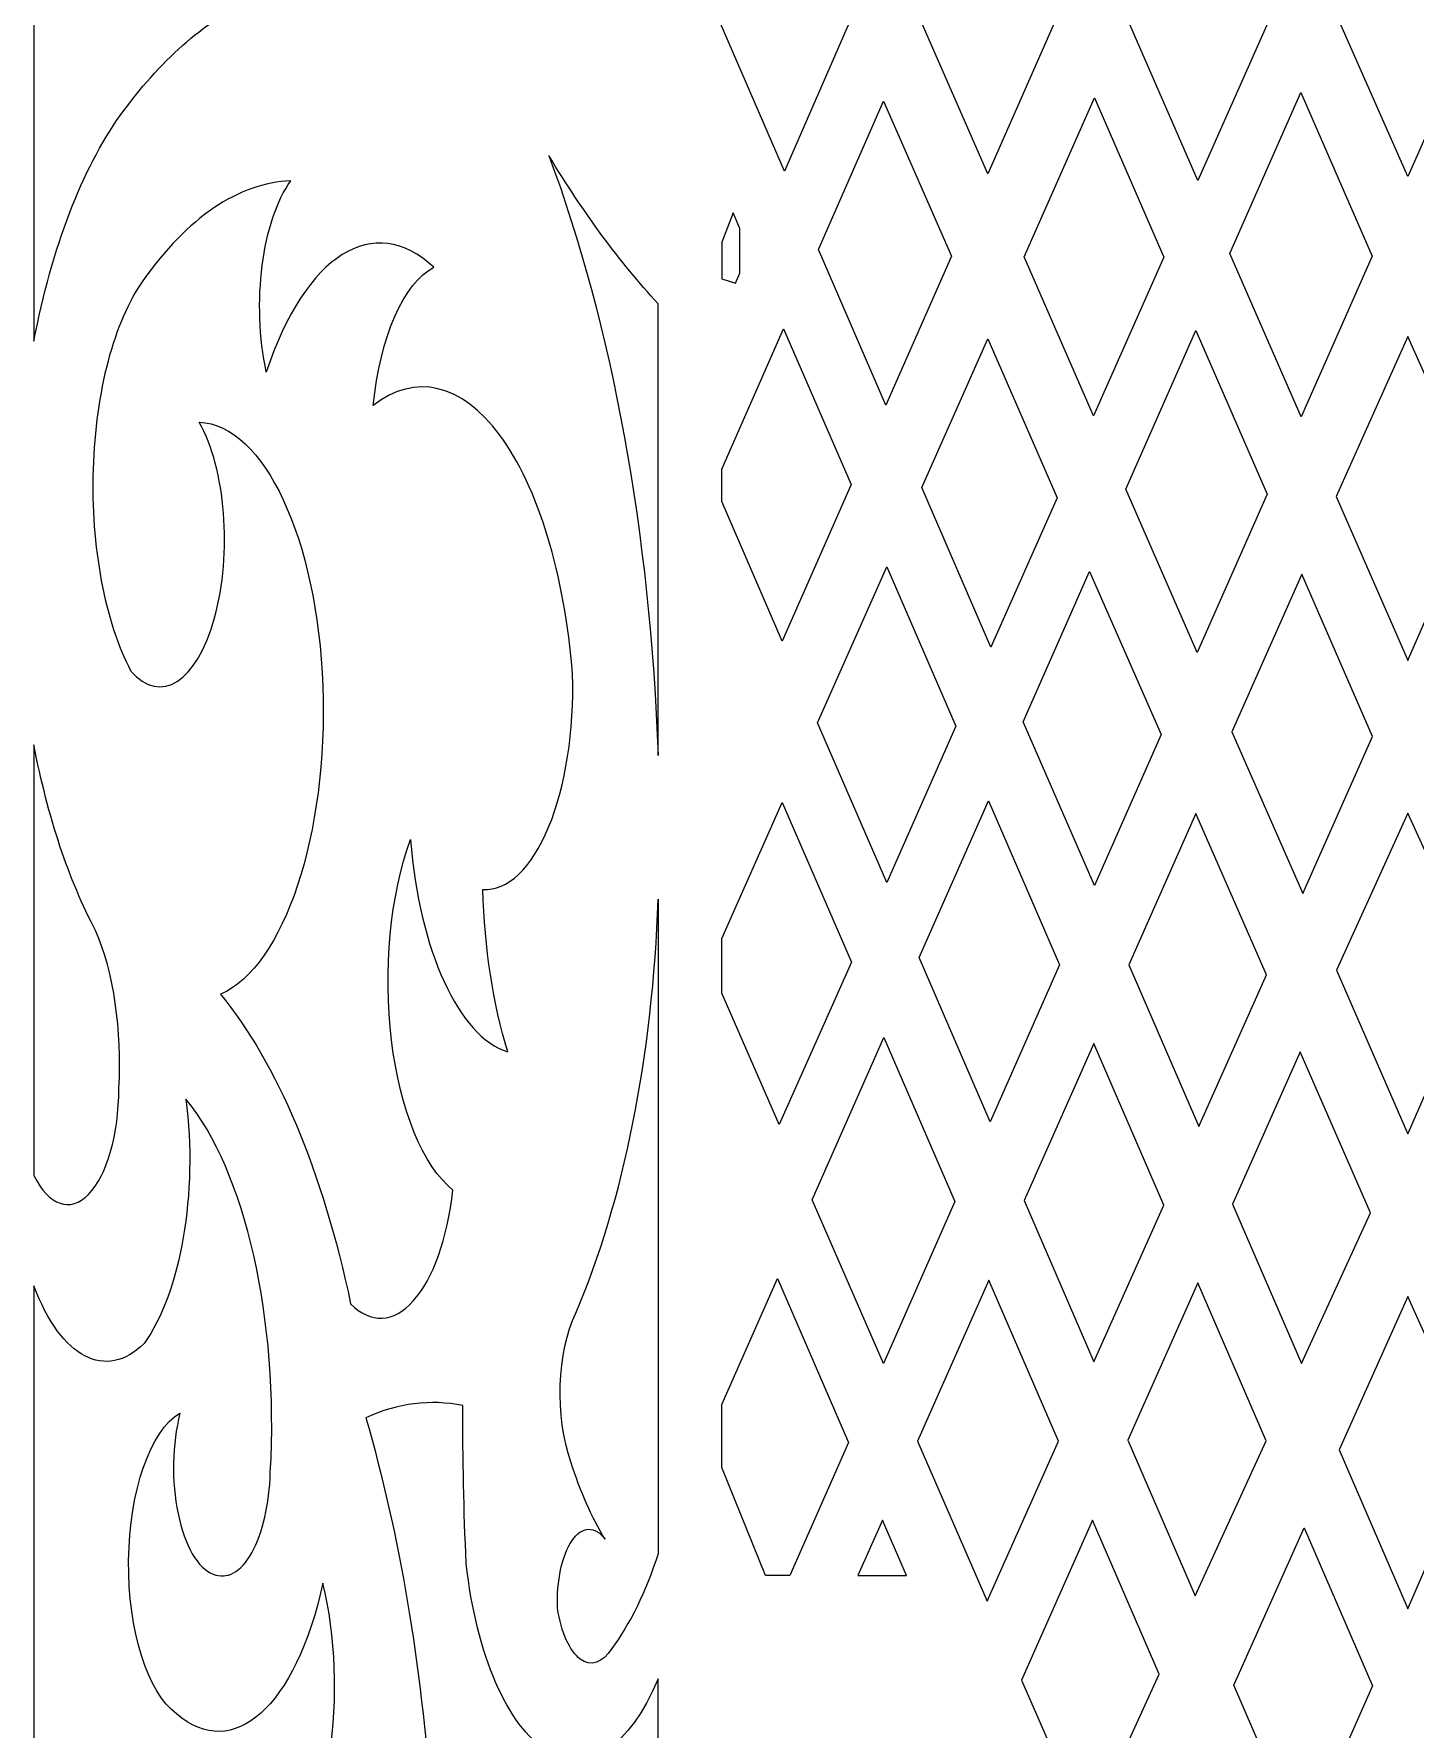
# Model space of a CAD drawing. Header units: millimetres. Extents: x 337 to 2510, y -469 to 429.
# Drawn here: x 539.5 to 585.4, y -173 to -116.6 of the extents above; entities that cross this region are included whole.
import ezdxf

# ---------------------------------------------------------------- set-up
doc = ezdxf.new("R2010")
doc.units = ezdxf.units.MM
doc.header["$MEASUREMENT"] = 0
doc.layers.add('Layer 1', color=7, linetype='Continuous')

msp = doc.modelspace()

# ---------------------------------------------------------------- linework, layer by layer
at = {"layer": 'Layer 1', "lineweight": 9}
for points, knots in [([(539.4825, -126.8663), (539.4825, -126.8663), (539.4825, -98.9345), (539.4825, -98.9345), (539.4825, -98.9345), (539.4825, -98.9345), (539.4825, -98.9345), (539.4825, -98.9345), (539.4825, -98.9345), (539.7715, -101.9115), (540.5155, -104.5555), (541.5815, -106.3915), (541.5815, -106.3915), (541.5815, -106.3915), (541.5815, -106.3915), (541.5815, -106.3915), (541.5815, -106.3915), (543.2125, -109.6114), (544.9004, -112.6764), (546.6414, -115.5794), (546.6414, -115.5794), (546.6414, -115.5794), (546.6414, -115.5794), (546.6414, -115.5794), (546.6414, -115.5794), (545.1254, -116.2514), (543.6745, -117.5334), (542.3545, -119.3653), (542.3545, -119.3653), (542.3545, -119.3653), (542.3545, -119.3653), (542.3545, -119.3653), (542.3545, -119.3653), (541.0845, -121.1373), (540.0825, -123.7543), (539.4825, -126.8663)], [0, 0, 0, 0, 0.1, 0.1, 0.1, 0.1, 0.2, 0.2, 0.2, 0.2, 0.3, 0.3, 0.3, 0.3, 0.4, 0.4, 0.4, 0.4, 0.5, 0.5, 0.5, 0.5, 0.6, 0.6, 0.6, 0.6, 0.7, 0.7, 0.7, 0.7, 0.8, 0.8, 0.8, 0.8, 1, 1, 1, 1]), ([(566.6122, -116.2854), (566.6122, -116.2854), (564.1853, -110.7474), (564.1853, -110.7474), (564.1853, -110.7474), (564.1853, -110.7474), (564.1853, -110.7474), (564.1853, -110.7474), (564.1853, -110.7474), (564.1853, -110.7474), (562.0373, -115.6424), (562.0373, -115.6424), (562.0373, -115.6424), (562.0373, -115.6424), (562.0373, -115.6424), (562.0373, -115.6424), (562.0373, -115.6424), (562.0373, -115.6424), (564.4552, -121.2163), (564.4552, -121.2163), (564.4552, -121.2163), (564.4552, -121.2163), (564.4552, -121.2163), (564.4552, -121.2163), (564.4552, -121.2163), (564.4552, -121.2163), (566.6122, -116.2854), (566.6122, -116.2854)], [0, 0, 0, 0, 0.125, 0.125, 0.125, 0.125, 0.25, 0.25, 0.25, 0.25, 0.375, 0.375, 0.375, 0.375, 0.5, 0.5, 0.5, 0.5, 0.625, 0.625, 0.625, 0.625, 0.75, 0.75, 0.75, 0.75, 1, 1, 1, 1]), ([(573.5562, -115.9904), (573.5562, -115.9904), (571.2972, -110.8034), (571.2972, -110.8034), (571.2972, -110.8034), (571.2972, -110.8034), (571.2972, -110.8034), (571.2972, -110.8034), (571.2972, -110.8034), (571.2972, -110.8034), (568.9572, -116.1334), (568.9572, -116.1334), (568.9572, -116.1334), (568.9572, -116.1334), (568.9572, -116.1334), (568.9572, -116.1334), (568.9572, -116.1334), (568.9572, -116.1334), (571.2192, -121.3023), (571.2192, -121.3023), (571.2192, -121.3023), (571.2192, -121.3023), (571.2192, -121.3023), (571.2192, -121.3023), (571.2192, -121.3023), (571.2192, -121.3023), (573.5562, -115.9904), (573.5562, -115.9904)], [0, 0, 0, 0, 0.125, 0.125, 0.125, 0.125, 0.25, 0.25, 0.25, 0.25, 0.375, 0.375, 0.375, 0.375, 0.5, 0.5, 0.5, 0.5, 0.625, 0.625, 0.625, 0.625, 0.75, 0.75, 0.75, 0.75, 1, 1, 1, 1]), ([(580.5831, -116.1774), (580.5831, -116.1774), (578.2721, -110.8744), (578.2721, -110.8744), (578.2721, -110.8744), (578.2721, -110.8744), (578.2721, -110.8744), (578.2721, -110.8744), (578.2721, -110.8744), (578.2721, -110.8744), (575.8951, -116.2364), (575.8951, -116.2364), (575.8951, -116.2364), (575.8951, -116.2364), (575.8951, -116.2364), (575.8951, -116.2364), (575.8951, -116.2364), (575.8951, -116.2364), (578.2111, -121.5273), (578.2111, -121.5273), (578.2111, -121.5273), (578.2111, -121.5273), (578.2111, -121.5273), (578.2111, -121.5273), (578.2111, -121.5273), (578.2111, -121.5273), (580.5831, -116.1774), (580.5831, -116.1774)], [0, 0, 0, 0, 0.125, 0.125, 0.125, 0.125, 0.25, 0.25, 0.25, 0.25, 0.375, 0.375, 0.375, 0.375, 0.5, 0.5, 0.5, 0.5, 0.625, 0.625, 0.625, 0.625, 0.75, 0.75, 0.75, 0.75, 1, 1, 1, 1]), ([(585.197, -121.3943), (585.197, -121.3943), (587.595, -115.9734), (587.595, -115.9734), (587.595, -115.9734), (587.595, -115.9734), (587.595, -115.9734), (587.595, -115.9734), (587.595, -115.9734), (587.595, -115.9734), (585.219, -110.5914), (585.219, -110.5914), (585.219, -110.5914), (585.219, -110.5914), (585.219, -110.5914), (585.219, -110.5914), (585.219, -110.5914), (585.219, -110.5914), (585.196, -110.5424), (585.196, -110.5424), (585.196, -110.5424), (585.196, -110.5424), (585.196, -110.5424), (585.196, -110.5424), (585.196, -110.5424), (585.196, -110.5424), (585.175, -110.5914), (585.175, -110.5914), (585.175, -110.5914), (585.175, -110.5914), (585.175, -110.5914), (585.175, -110.5914), (585.175, -110.5914), (585.175, -110.5914), (582.7991, -115.9734), (582.7991, -115.9734), (582.7991, -115.9734), (582.7991, -115.9734), (582.7991, -115.9734), (582.7991, -115.9734), (582.7991, -115.9734), (582.7991, -115.9734), (585.197, -121.3943), (585.197, -121.3943)], [0, 0, 0, 0, 0.0833333, 0.0833333, 0.0833333, 0.0833333, 0.1666667, 0.1666667, 0.1666667, 0.1666667, 0.25, 0.25, 0.25, 0.25, 0.3333333, 0.3333333, 0.3333333, 0.3333333, 0.4166667, 0.4166667, 0.4166667, 0.4166667, 0.5, 0.5, 0.5, 0.5, 0.5833333, 0.5833333, 0.5833333, 0.5833333, 0.6666667, 0.6666667, 0.6666667, 0.6666667, 0.75, 0.75, 0.75, 0.75, 0.8333333, 0.8333333, 0.8333333, 0.8333333, 1, 1, 1, 1]), ([(570.0122, -124.0453), (570.0122, -124.0453), (567.7502, -118.8823), (567.7502, -118.8823), (567.7502, -118.8823), (567.7502, -118.8823), (567.7502, -118.8823), (567.7502, -118.8823), (567.7502, -118.8823), (567.7502, -118.8823), (565.5842, -123.8173), (565.5842, -123.8173), (565.5842, -123.8173), (565.5842, -123.8173), (565.5842, -123.8173), (565.5842, -123.8173), (565.5842, -123.8173), (565.5842, -123.8173), (567.8322, -129.0002), (567.8322, -129.0002), (567.8322, -129.0002), (567.8322, -129.0002), (567.8322, -129.0002), (567.8322, -129.0002), (567.8322, -129.0002), (567.8322, -129.0002), (570.0122, -124.0453), (570.0122, -124.0453)], [0, 0, 0, 0, 0.125, 0.125, 0.125, 0.125, 0.25, 0.25, 0.25, 0.25, 0.375, 0.375, 0.375, 0.375, 0.5, 0.5, 0.5, 0.5, 0.625, 0.625, 0.625, 0.625, 0.75, 0.75, 0.75, 0.75, 1, 1, 1, 1]), ([(577.0791, -124.0793), (577.0791, -124.0793), (574.7691, -118.7764), (574.7691, -118.7764), (574.7691, -118.7764), (574.7691, -118.7764), (574.7691, -118.7764), (574.7691, -118.7764), (574.7691, -118.7764), (574.7691, -118.7764), (572.4262, -124.0613), (572.4262, -124.0613), (572.4262, -124.0613), (572.4262, -124.0613), (572.4262, -124.0613), (572.4262, -124.0613), (572.4262, -124.0613), (572.4262, -124.0613), (574.7411, -129.3502), (574.7411, -129.3502), (574.7411, -129.3502), (574.7411, -129.3502), (574.7411, -129.3502), (574.7411, -129.3502), (574.7411, -129.3502), (574.7411, -129.3502), (577.0791, -124.0793), (577.0791, -124.0793)], [0, 0, 0, 0, 0.125, 0.125, 0.125, 0.125, 0.25, 0.25, 0.25, 0.25, 0.375, 0.375, 0.375, 0.375, 0.5, 0.5, 0.5, 0.5, 0.625, 0.625, 0.625, 0.625, 0.75, 0.75, 0.75, 0.75, 1, 1, 1, 1]), ([(584.0081, -124.0373), (584.0081, -124.0373), (581.6391, -118.5994), (581.6391, -118.5994), (581.6391, -118.5994), (581.6391, -118.5994), (581.6391, -118.5994), (581.6391, -118.5994), (581.6391, -118.5994), (581.6391, -118.5994), (579.2741, -123.9563), (579.2741, -123.9563), (579.2741, -123.9563), (579.2741, -123.9563), (579.2741, -123.9563), (579.2741, -123.9563), (579.2741, -123.9563), (579.2741, -123.9563), (581.6491, -129.3822), (581.6491, -129.3822), (581.6491, -129.3822), (581.6491, -129.3822), (581.6491, -129.3822), (581.6491, -129.3822), (581.6491, -129.3822), (581.6491, -129.3822), (584.0081, -124.0373), (584.0081, -124.0373)], [0, 0, 0, 0, 0.125, 0.125, 0.125, 0.125, 0.25, 0.25, 0.25, 0.25, 0.375, 0.375, 0.375, 0.375, 0.5, 0.5, 0.5, 0.5, 0.625, 0.625, 0.625, 0.625, 0.75, 0.75, 0.75, 0.75, 1, 1, 1, 1]), ([(560.2513, -140.6541), (559.9863, -133.2932), (558.7143, -126.3103), (556.6133, -120.6953), (556.6133, -120.6953), (556.6133, -120.6953), (556.6133, -120.6953), (556.6133, -120.6953), (556.6133, -120.6953), (557.7573, -122.5903), (558.9753, -124.2403), (560.2513, -125.6253), (560.2513, -125.6253), (560.2513, -125.6253), (560.2513, -125.6253), (560.2513, -125.6253), (560.2513, -125.6253), (560.2513, -125.6253), (560.2513, -140.6541), (560.2513, -140.6541)], [0, 0, 0, 0, 0.1666667, 0.1666667, 0.1666667, 0.1666667, 0.3333333, 0.3333333, 0.3333333, 0.3333333, 0.5, 0.5, 0.5, 0.5, 0.6666667, 0.6666667, 0.6666667, 0.6666667, 1, 1, 1, 1]), ([(555.2473, -150.513), (553.6154, -149.993), (552.3114, -147.1471), (552.0104, -143.4451), (552.0104, -143.4451), (552.0104, -143.4451), (552.0104, -143.4451), (552.0104, -143.4451), (552.0104, -143.4451), (551.3354, -145.3011), (551.1004, -147.7951), (551.3824, -150.121), (551.3824, -150.121), (551.3824, -150.121), (551.3824, -150.121), (551.3824, -150.121), (551.3824, -150.121), (551.6644, -152.446), (552.4274, -154.309), (553.4244, -155.107), (553.4244, -155.107), (553.4244, -155.107), (553.4244, -155.107), (553.4244, -155.107), (553.4244, -155.107), (553.2424, -156.717), (552.7594, -158.065), (552.1054, -158.793), (552.1054, -158.793), (552.1054, -158.793), (552.1054, -158.793), (552.1054, -158.793), (552.1054, -158.793), (551.4504, -159.5219), (550.6894, -159.5579), (550.0214, -158.893), (550.0214, -158.893), (550.0214, -158.893), (550.0214, -158.893), (550.0214, -158.893), (550.0214, -158.893), (549.0964, -154.492), (547.5784, -150.883), (545.6904, -148.5941), (545.6904, -148.5941), (545.6904, -148.5941), (545.6904, -148.5941), (545.6904, -148.5941), (545.6904, -148.5941), (547.8074, -147.6771), (549.2774, -143.2531), (549.0944, -138.3502), (549.0944, -138.3502), (549.0944, -138.3502), (549.0944, -138.3502), (549.0944, -138.3502), (549.0944, -138.3502), (548.9124, -133.4462), (547.1374, -129.6522), (544.9834, -129.5622), (544.9834, -129.5622), (544.9834, -129.5622), (544.9834, -129.5622), (544.9834, -129.5622), (544.9834, -129.5622), (545.8634, -131.1052), (546.0844, -133.9232), (545.4954, -136.0682), (545.4954, -136.0682), (545.4954, -136.0682), (545.4954, -136.0682), (545.4954, -136.0682), (545.4954, -136.0682), (544.9054, -138.2132), (543.6985, -138.9822), (542.7085, -137.8422), (542.7085, -137.8422), (542.7085, -137.8422), (542.7085, -137.8422), (542.7085, -137.8422), (542.7085, -137.8422), (541.8405, -136.1942), (541.3725, -133.6932), (541.4515, -131.1222), (541.4515, -131.1222), (541.4515, -131.1222), (541.4515, -131.1222), (541.4515, -131.1222), (541.4515, -131.1222), (541.5305, -128.5503), (542.1465, -126.2233), (543.1055, -124.8683), (543.1055, -124.8683), (543.1055, -124.8683), (543.1055, -124.8683), (543.1055, -124.8683), (543.1055, -124.8683), (544.5864, -122.7603), (546.2894, -121.6083), (548.0334, -121.5363), (548.0334, -121.5363), (548.0334, -121.5363), (548.0334, -121.5363), (548.0334, -121.5363), (548.0334, -121.5363), (547.0764, -122.8453), (546.7214, -125.6133), (547.2154, -127.8973), (547.2154, -127.8973), (547.2154, -127.8973), (547.2154, -127.8973), (547.2154, -127.8973), (547.2154, -127.8973), (548.5114, -123.9853), (550.7964, -122.5553), (552.7834, -124.4133), (552.7834, -124.4133), (552.7834, -124.4133), (552.7834, -124.4133), (552.7834, -124.4133), (552.7834, -124.4133), (551.7834, -124.9383), (551.0024, -126.7223), (550.7724, -129.0072), (550.7724, -129.0072), (550.7724, -129.0072), (550.7724, -129.0072), (550.7724, -129.0072), (550.7724, -129.0072), (552.1734, -127.9183), (553.7114, -128.2803), (554.9853, -129.9972), (554.9853, -129.9972), (554.9853, -129.9972), (554.9853, -129.9972), (554.9853, -129.9972), (554.9853, -129.9972), (556.2593, -131.7142), (557.1413, -134.6162), (557.4013, -137.9422), (557.4013, -137.9422), (557.4013, -137.9422), (557.4013, -137.9422), (557.4013, -137.9422), (557.4013, -137.9422), (557.4633, -139.8221), (557.1743, -141.6731), (556.6063, -143.0391), (556.6063, -143.0391), (556.6063, -143.0391), (556.6063, -143.0391), (556.6063, -143.0391), (556.6063, -143.0391), (556.0383, -144.4051), (555.2433, -145.1581), (554.4183, -145.1111), (554.4183, -145.1111), (554.4183, -145.1111), (554.4183, -145.1111), (554.4183, -145.1111), (554.4183, -145.1111), (554.4753, -147.0501), (554.7613, -148.9171), (555.2473, -150.513)], [0, 0, 0, 0, 0.0238095, 0.0238095, 0.0238095, 0.0238095, 0.047619, 0.047619, 0.047619, 0.047619, 0.0714286, 0.0714286, 0.0714286, 0.0714286, 0.0952381, 0.0952381, 0.0952381, 0.0952381, 0.1190476, 0.1190476, 0.1190476, 0.1190476, 0.1428571, 0.1428571, 0.1428571, 0.1428571, 0.1666667, 0.1666667, 0.1666667, 0.1666667, 0.1904762, 0.1904762, 0.1904762, 0.1904762, 0.2142857, 0.2142857, 0.2142857, 0.2142857, 0.2380952, 0.2380952, 0.2380952, 0.2380952, 0.2619048, 0.2619048, 0.2619048, 0.2619048, 0.2857143, 0.2857143, 0.2857143, 0.2857143, 0.3095238, 0.3095238, 0.3095238, 0.3095238, 0.3333333, 0.3333333, 0.3333333, 0.3333333, 0.3571429, 0.3571429, 0.3571429, 0.3571429, 0.3809524, 0.3809524, 0.3809524, 0.3809524, 0.4047619, 0.4047619, 0.4047619, 0.4047619, 0.4285714, 0.4285714, 0.4285714, 0.4285714, 0.452381, 0.452381, 0.452381, 0.452381, 0.4761905, 0.4761905, 0.4761905, 0.4761905, 0.5, 0.5, 0.5, 0.5, 0.5238095, 0.5238095, 0.5238095, 0.5238095, 0.547619, 0.547619, 0.547619, 0.547619, 0.5714286, 0.5714286, 0.5714286, 0.5714286, 0.5952381, 0.5952381, 0.5952381, 0.5952381, 0.6190476, 0.6190476, 0.6190476, 0.6190476, 0.6428571, 0.6428571, 0.6428571, 0.6428571, 0.6666667, 0.6666667, 0.6666667, 0.6666667, 0.6904762, 0.6904762, 0.6904762, 0.6904762, 0.7142857, 0.7142857, 0.7142857, 0.7142857, 0.7380952, 0.7380952, 0.7380952, 0.7380952, 0.7619048, 0.7619048, 0.7619048, 0.7619048, 0.7857143, 0.7857143, 0.7857143, 0.7857143, 0.8095238, 0.8095238, 0.8095238, 0.8095238, 0.8333333, 0.8333333, 0.8333333, 0.8333333, 0.8571429, 0.8571429, 0.8571429, 0.8571429, 0.8809524, 0.8809524, 0.8809524, 0.8809524, 0.9047619, 0.9047619, 0.9047619, 0.9047619, 0.9285714, 0.9285714, 0.9285714, 0.9285714, 0.952381, 0.952381, 0.952381, 0.952381, 1, 1, 1, 1]), ([(562.7443, -122.6023), (562.7443, -122.6023), (562.9693, -123.1193), (562.9693, -123.1193), (562.9693, -123.1193), (562.9693, -123.1193), (562.9693, -123.1193), (562.9693, -123.1193), (562.9693, -123.1193), (562.9693, -123.1193), (562.9693, -124.6133), (562.9693, -124.6133), (562.9693, -124.6133), (562.9693, -124.6133), (562.9693, -124.6133), (562.9693, -124.6133), (562.9693, -124.6133), (562.9693, -124.6133), (562.8283, -124.9353), (562.8283, -124.9353), (562.8283, -124.9353), (562.8283, -124.9353), (562.8283, -124.9353), (562.8283, -124.9353), (562.8283, -124.9353), (562.8283, -124.9353), (562.3723, -124.7953), (562.3723, -124.7953), (562.3723, -124.7953), (562.3723, -124.7953), (562.3723, -124.7953), (562.3723, -124.7953), (562.3723, -124.7953), (562.3723, -124.7953), (562.3723, -123.5713), (562.3723, -123.5713), (562.3723, -123.5713), (562.3723, -123.5713), (562.3723, -123.5713), (562.3723, -123.5713), (562.3723, -123.5713), (562.3723, -123.5713), (562.7443, -122.6023), (562.7443, -122.6023)], [0, 0, 0, 0, 0.0833333, 0.0833333, 0.0833333, 0.0833333, 0.1666667, 0.1666667, 0.1666667, 0.1666667, 0.25, 0.25, 0.25, 0.25, 0.3333333, 0.3333333, 0.3333333, 0.3333333, 0.4166667, 0.4166667, 0.4166667, 0.4166667, 0.5, 0.5, 0.5, 0.5, 0.5833333, 0.5833333, 0.5833333, 0.5833333, 0.6666667, 0.6666667, 0.6666667, 0.6666667, 0.75, 0.75, 0.75, 0.75, 0.8333333, 0.8333333, 0.8333333, 0.8333333, 1, 1, 1, 1]), ([(564.3812, -136.8462), (564.3812, -136.8462), (566.6702, -131.6422), (566.6702, -131.6422), (566.6702, -131.6422), (566.6702, -131.6422), (566.6702, -131.6422), (566.6702, -131.6422), (566.6702, -131.6422), (566.6702, -131.6422), (564.4222, -126.4643), (564.4222, -126.4643), (564.4222, -126.4643), (564.4222, -126.4643), (564.4222, -126.4643), (564.4222, -126.4643), (564.4222, -126.4643), (564.4222, -126.4643), (562.3723, -131.1322), (562.3723, -131.1322), (562.3723, -131.1322), (562.3723, -131.1322), (562.3723, -131.1322), (562.3723, -131.1322), (562.3723, -131.1322), (562.3723, -131.1322), (562.3723, -132.2052), (562.3723, -132.2052), (562.3723, -132.2052), (562.3723, -132.2052), (562.3723, -132.2052), (562.3723, -132.2052), (562.3723, -132.2052), (562.3723, -132.2052), (564.3812, -136.8462), (564.3812, -136.8462)], [0, 0, 0, 0, 0.1, 0.1, 0.1, 0.1, 0.2, 0.2, 0.2, 0.2, 0.3, 0.3, 0.3, 0.3, 0.4, 0.4, 0.4, 0.4, 0.5, 0.5, 0.5, 0.5, 0.6, 0.6, 0.6, 0.6, 0.7, 0.7, 0.7, 0.7, 0.8, 0.8, 0.8, 0.8, 1, 1, 1, 1]), ([(573.5322, -132.0772), (573.5322, -132.0772), (571.2162, -126.7923), (571.2162, -126.7923), (571.2162, -126.7923), (571.2162, -126.7923), (571.2162, -126.7923), (571.2162, -126.7923), (571.2162, -126.7923), (571.2162, -126.7923), (569.0222, -131.7422), (569.0222, -131.7422), (569.0222, -131.7422), (569.0222, -131.7422), (569.0222, -131.7422), (569.0222, -131.7422), (569.0222, -131.7422), (569.0222, -131.7422), (571.3252, -137.0522), (571.3252, -137.0522), (571.3252, -137.0522), (571.3252, -137.0522), (571.3252, -137.0522), (571.3252, -137.0522), (571.3252, -137.0522), (571.3252, -137.0522), (573.5322, -132.0772), (573.5322, -132.0772)], [0, 0, 0, 0, 0.125, 0.125, 0.125, 0.125, 0.25, 0.25, 0.25, 0.25, 0.375, 0.375, 0.375, 0.375, 0.5, 0.5, 0.5, 0.5, 0.625, 0.625, 0.625, 0.625, 0.75, 0.75, 0.75, 0.75, 1, 1, 1, 1]), ([(580.5121, -131.9592), (580.5121, -131.9592), (578.1421, -126.5193), (578.1421, -126.5193), (578.1421, -126.5193), (578.1421, -126.5193), (578.1421, -126.5193), (578.1421, -126.5193), (578.1421, -126.5193), (578.1421, -126.5193), (575.8121, -131.7962), (575.8121, -131.7962), (575.8121, -131.7962), (575.8121, -131.7962), (575.8121, -131.7962), (575.8121, -131.7962), (575.8121, -131.7962), (575.8121, -131.7962), (578.1881, -137.2252), (578.1881, -137.2252), (578.1881, -137.2252), (578.1881, -137.2252), (578.1881, -137.2252), (578.1881, -137.2252), (578.1881, -137.2252), (578.1881, -137.2252), (580.5121, -131.9592), (580.5121, -131.9592)], [0, 0, 0, 0, 0.125, 0.125, 0.125, 0.125, 0.25, 0.25, 0.25, 0.25, 0.375, 0.375, 0.375, 0.375, 0.5, 0.5, 0.5, 0.5, 0.625, 0.625, 0.625, 0.625, 0.75, 0.75, 0.75, 0.75, 1, 1, 1, 1]), ([(585.197, -126.7143), (585.197, -126.7143), (587.581, -132.0412), (587.581, -132.0412), (587.581, -132.0412), (587.581, -132.0412), (587.581, -132.0412), (587.581, -132.0412), (587.581, -132.0412), (587.581, -132.0412), (585.219, -137.4382), (585.219, -137.4382), (585.219, -137.4382), (585.219, -137.4382), (585.219, -137.4382), (585.219, -137.4382), (585.219, -137.4382), (585.219, -137.4382), (585.196, -137.4912), (585.196, -137.4912), (585.196, -137.4912), (585.196, -137.4912), (585.196, -137.4912), (585.196, -137.4912), (585.196, -137.4912), (585.196, -137.4912), (585.175, -137.4382), (585.175, -137.4382), (585.175, -137.4382), (585.175, -137.4382), (585.175, -137.4382), (585.175, -137.4382), (585.175, -137.4382), (585.175, -137.4382), (582.8131, -132.0412), (582.8131, -132.0412), (582.8131, -132.0412), (582.8131, -132.0412), (582.8131, -132.0412), (582.8131, -132.0412), (582.8131, -132.0412), (582.8131, -132.0412), (585.197, -126.7143), (585.197, -126.7143)], [0, 0, 0, 0, 0.0833333, 0.0833333, 0.0833333, 0.0833333, 0.1666667, 0.1666667, 0.1666667, 0.1666667, 0.25, 0.25, 0.25, 0.25, 0.3333333, 0.3333333, 0.3333333, 0.3333333, 0.4166667, 0.4166667, 0.4166667, 0.4166667, 0.5, 0.5, 0.5, 0.5, 0.5833333, 0.5833333, 0.5833333, 0.5833333, 0.6666667, 0.6666667, 0.6666667, 0.6666667, 0.75, 0.75, 0.75, 0.75, 0.8333333, 0.8333333, 0.8333333, 0.8333333, 1, 1, 1, 1]), ([(570.1602, -139.6781), (570.1602, -139.6781), (567.8562, -134.3712), (567.8562, -134.3712), (567.8562, -134.3712), (567.8562, -134.3712), (567.8562, -134.3712), (567.8562, -134.3712), (567.8562, -134.3712), (567.8562, -134.3712), (565.5552, -139.5611), (565.5552, -139.5611), (565.5552, -139.5611), (565.5552, -139.5611), (565.5552, -139.5611), (565.5552, -139.5611), (565.5552, -139.5611), (565.5552, -139.5611), (567.8552, -144.8761), (567.8552, -144.8761), (567.8552, -144.8761), (567.8552, -144.8761), (567.8552, -144.8761), (567.8552, -144.8761), (567.8552, -144.8761), (567.8552, -144.8761), (570.1602, -139.6781), (570.1602, -139.6781)], [0, 0, 0, 0, 0.125, 0.125, 0.125, 0.125, 0.25, 0.25, 0.25, 0.25, 0.375, 0.375, 0.375, 0.375, 0.5, 0.5, 0.5, 0.5, 0.625, 0.625, 0.625, 0.625, 0.75, 0.75, 0.75, 0.75, 1, 1, 1, 1]), ([(576.9831, -139.9531), (576.9831, -139.9531), (574.6061, -134.5282), (574.6061, -134.5282), (574.6061, -134.5282), (574.6061, -134.5282), (574.6061, -134.5282), (574.6061, -134.5282), (574.6061, -134.5282), (574.6061, -134.5282), (572.3992, -139.5261), (572.3992, -139.5261), (572.3992, -139.5261), (572.3992, -139.5261), (572.3992, -139.5261), (572.3992, -139.5261), (572.3992, -139.5261), (572.3992, -139.5261), (574.7651, -144.9801), (574.7651, -144.9801), (574.7651, -144.9801), (574.7651, -144.9801), (574.7651, -144.9801), (574.7651, -144.9801), (574.7651, -144.9801), (574.7651, -144.9801), (576.9831, -139.9531), (576.9831, -139.9531)], [0, 0, 0, 0, 0.125, 0.125, 0.125, 0.125, 0.25, 0.25, 0.25, 0.25, 0.375, 0.375, 0.375, 0.375, 0.5, 0.5, 0.5, 0.5, 0.625, 0.625, 0.625, 0.625, 0.75, 0.75, 0.75, 0.75, 1, 1, 1, 1]), ([(581.6961, -145.2401), (581.6961, -145.2401), (579.3431, -139.8641), (579.3431, -139.8641), (579.3431, -139.8641), (579.3431, -139.8641), (579.3431, -139.8641), (579.3431, -139.8641), (579.3431, -139.8641), (579.3431, -139.8641), (581.6701, -134.6172), (581.6701, -134.6172), (581.6701, -134.6172), (581.6701, -134.6172), (581.6701, -134.6172), (581.6701, -134.6172), (581.6701, -134.6172), (581.6701, -134.6172), (584.0231, -140.0201), (584.0231, -140.0201), (584.0231, -140.0201), (584.0231, -140.0201), (584.0231, -140.0201), (584.0231, -140.0201), (584.0231, -140.0201), (584.0231, -140.0201), (581.6961, -145.2401), (581.6961, -145.2401)], [0, 0, 0, 0, 0.125, 0.125, 0.125, 0.125, 0.25, 0.25, 0.25, 0.25, 0.375, 0.375, 0.375, 0.375, 0.5, 0.5, 0.5, 0.5, 0.625, 0.625, 0.625, 0.625, 0.75, 0.75, 0.75, 0.75, 1, 1, 1, 1]), ([(542.3105, -151.724), (542.3055, -153.247), (541.9115, -154.624), (541.3035, -155.248), (541.3035, -155.248), (541.3035, -155.248), (541.3035, -155.248), (541.3035, -155.248), (541.3035, -155.248), (540.6955, -155.871), (539.9835, -155.628), (539.4825, -154.624), (539.4825, -154.624), (539.4825, -154.624), (539.4825, -154.624), (539.4825, -154.624), (539.4825, -154.624), (539.4825, -154.624), (539.4825, -140.2991), (539.4825, -140.2991), (539.4825, -140.2991), (539.4825, -140.2991), (539.4825, -140.2991), (539.4825, -140.2991), (539.4825, -140.2991), (539.9445, -142.6981), (540.6485, -144.8141), (541.5375, -146.4741), (541.5375, -146.4741), (541.5375, -146.4741), (541.5375, -146.4741), (541.5375, -146.4741), (541.5375, -146.4741), (542.1365, -147.8571), (542.4215, -149.795), (542.3105, -151.724)], [0, 0, 0, 0, 0.1, 0.1, 0.1, 0.1, 0.2, 0.2, 0.2, 0.2, 0.3, 0.3, 0.3, 0.3, 0.4, 0.4, 0.4, 0.4, 0.5, 0.5, 0.5, 0.5, 0.6, 0.6, 0.6, 0.6, 0.7, 0.7, 0.7, 0.7, 0.8, 0.8, 0.8, 0.8, 1, 1, 1, 1]), ([(564.2832, -152.93), (564.2832, -152.93), (566.6802, -147.5251), (566.6802, -147.5251), (566.6802, -147.5251), (566.6802, -147.5251), (566.6802, -147.5251), (566.6802, -147.5251), (566.6802, -147.5251), (566.6802, -147.5251), (564.3812, -142.2091), (564.3812, -142.2091), (564.3812, -142.2091), (564.3812, -142.2091), (564.3812, -142.2091), (564.3812, -142.2091), (564.3812, -142.2091), (564.3812, -142.2091), (562.3723, -146.7401), (562.3723, -146.7401), (562.3723, -146.7401), (562.3723, -146.7401), (562.3723, -146.7401), (562.3723, -146.7401), (562.3723, -146.7401), (562.3723, -146.7401), (562.3723, -148.5511), (562.3723, -148.5511), (562.3723, -148.5511), (562.3723, -148.5511), (562.3723, -148.5511), (562.3723, -148.5511), (562.3723, -148.5511), (562.3723, -148.5511), (564.2832, -152.93), (564.2832, -152.93)], [0, 0, 0, 0, 0.1, 0.1, 0.1, 0.1, 0.2, 0.2, 0.2, 0.2, 0.3, 0.3, 0.3, 0.3, 0.4, 0.4, 0.4, 0.4, 0.5, 0.5, 0.5, 0.5, 0.6, 0.6, 0.6, 0.6, 0.7, 0.7, 0.7, 0.7, 0.8, 0.8, 0.8, 0.8, 1, 1, 1, 1]), ([(573.6052, -147.6091), (573.6052, -147.6091), (571.2372, -142.1571), (571.2372, -142.1571), (571.2372, -142.1571), (571.2372, -142.1571), (571.2372, -142.1571), (571.2372, -142.1571), (571.2372, -142.1571), (571.2372, -142.1571), (568.9352, -147.3711), (568.9352, -147.3711), (568.9352, -147.3711), (568.9352, -147.3711), (568.9352, -147.3711), (568.9352, -147.3711), (568.9352, -147.3711), (568.9352, -147.3711), (571.2982, -152.834), (571.2982, -152.834), (571.2982, -152.834), (571.2982, -152.834), (571.2982, -152.834), (571.2982, -152.834), (571.2982, -152.834), (571.2982, -152.834), (573.6052, -147.6091), (573.6052, -147.6091)], [0, 0, 0, 0, 0.125, 0.125, 0.125, 0.125, 0.25, 0.25, 0.25, 0.25, 0.375, 0.375, 0.375, 0.375, 0.5, 0.5, 0.5, 0.5, 0.625, 0.625, 0.625, 0.625, 0.75, 0.75, 0.75, 0.75, 1, 1, 1, 1]), ([(578.2401, -152.991), (578.2401, -152.991), (575.9071, -147.6121), (575.9071, -147.6121), (575.9071, -147.6121), (575.9071, -147.6121), (575.9071, -147.6121), (575.9071, -147.6121), (575.9071, -147.6121), (575.9071, -147.6121), (578.1361, -142.5841), (578.1361, -142.5841), (578.1361, -142.5841), (578.1361, -142.5841), (578.1361, -142.5841), (578.1361, -142.5841), (578.1361, -142.5841), (578.1361, -142.5841), (580.4881, -147.9501), (580.4881, -147.9501), (580.4881, -147.9501), (580.4881, -147.9501), (580.4881, -147.9501), (580.4881, -147.9501), (580.4881, -147.9501), (580.4881, -147.9501), (578.2401, -152.991), (578.2401, -152.991)], [0, 0, 0, 0, 0.125, 0.125, 0.125, 0.125, 0.25, 0.25, 0.25, 0.25, 0.375, 0.375, 0.375, 0.375, 0.5, 0.5, 0.5, 0.5, 0.625, 0.625, 0.625, 0.625, 0.75, 0.75, 0.75, 0.75, 1, 1, 1, 1]), ([(585.197, -142.5681), (585.197, -142.5681), (587.579, -147.7961), (587.579, -147.7961), (587.579, -147.7961), (587.579, -147.7961), (587.579, -147.7961), (587.579, -147.7961), (587.579, -147.7961), (587.579, -147.7961), (585.219, -153.188), (585.219, -153.188), (585.219, -153.188), (585.219, -153.188), (585.219, -153.188), (585.219, -153.188), (585.219, -153.188), (585.219, -153.188), (585.196, -153.239), (585.196, -153.239), (585.196, -153.239), (585.196, -153.239), (585.196, -153.239), (585.196, -153.239), (585.196, -153.239), (585.196, -153.239), (585.175, -153.188), (585.175, -153.188), (585.175, -153.188), (585.175, -153.188), (585.175, -153.188), (585.175, -153.188), (585.175, -153.188), (585.175, -153.188), (582.8151, -147.7961), (582.8151, -147.7961), (582.8151, -147.7961), (582.8151, -147.7961), (582.8151, -147.7961), (582.8151, -147.7961), (582.8151, -147.7961), (582.8151, -147.7961), (585.197, -142.5681), (585.197, -142.5681)], [0, 0, 0, 0, 0.0833333, 0.0833333, 0.0833333, 0.0833333, 0.1666667, 0.1666667, 0.1666667, 0.1666667, 0.25, 0.25, 0.25, 0.25, 0.3333333, 0.3333333, 0.3333333, 0.3333333, 0.4166667, 0.4166667, 0.4166667, 0.4166667, 0.5, 0.5, 0.5, 0.5, 0.5833333, 0.5833333, 0.5833333, 0.5833333, 0.6666667, 0.6666667, 0.6666667, 0.6666667, 0.75, 0.75, 0.75, 0.75, 0.8333333, 0.8333333, 0.8333333, 0.8333333, 1, 1, 1, 1]), ([(558.4843, -166.7179), (558.0463, -166.0039), (557.6623, -165.1349), (557.3463, -164.1429), (557.3463, -164.1429), (557.3463, -164.1429), (557.3463, -164.1429), (557.3463, -164.1429), (557.3463, -164.1429), (556.8153, -162.6559), (556.8883, -160.4799), (557.5113, -159.1959), (557.5113, -159.1959), (557.5113, -159.1959), (557.5113, -159.1959), (557.5113, -159.1959), (557.5113, -159.1959), (559.1063, -155.488), (560.0763, -150.613), (560.2513, -145.4301), (560.2513, -145.4301), (560.2513, -145.4301), (560.2513, -145.4301), (560.2513, -145.4301), (560.2513, -145.4301), (560.2513, -145.4301), (560.2513, -146.4131), (560.2513, -146.4131), (560.2513, -146.4131), (560.2513, -146.4131), (560.2513, -146.4131), (560.2513, -146.4131), (560.2513, -146.4131), (560.2513, -146.4131), (560.2513, -167.2019), (560.2513, -167.2019), (560.2513, -167.2019), (560.2513, -167.2019), (560.2513, -167.2019), (560.2513, -167.2019), (560.2513, -167.2019), (559.8353, -168.4819), (559.3093, -169.5538), (558.7053, -170.3518), (558.7053, -170.3518), (558.7053, -170.3518), (558.7053, -170.3518), (558.7053, -170.3518), (558.7053, -170.3518), (558.3993, -170.8378), (558.0123, -170.9688), (557.6593, -170.7058), (557.6593, -170.7058), (557.6593, -170.7058), (557.6593, -170.7058), (557.6593, -170.7058), (557.6593, -170.7058), (557.3053, -170.4428), (557.0263, -169.8168), (556.9043, -169.0139), (556.9043, -169.0139), (556.9043, -169.0139), (556.9043, -169.0139), (556.9043, -169.0139), (556.9043, -169.0139), (556.8683, -168.1169), (557.0543, -167.2489), (557.3873, -166.7649), (557.3873, -166.7649), (557.3873, -166.7649), (557.3873, -166.7649), (557.3873, -166.7649), (557.3873, -166.7649), (557.7203, -166.2809), (558.1433, -166.2629), (558.4843, -166.7169)], [0, 0, 0, 0, 0.05, 0.05, 0.05, 0.05, 0.1, 0.1, 0.1, 0.1, 0.15, 0.15, 0.15, 0.15, 0.2, 0.2, 0.2, 0.2, 0.25, 0.25, 0.25, 0.25, 0.3, 0.3, 0.3, 0.3, 0.35, 0.35, 0.35, 0.35, 0.4, 0.4, 0.4, 0.4, 0.45, 0.45, 0.45, 0.45, 0.5, 0.5, 0.5, 0.5, 0.55, 0.55, 0.55, 0.55, 0.6, 0.6, 0.6, 0.6, 0.65, 0.65, 0.65, 0.65, 0.7, 0.7, 0.7, 0.7, 0.75, 0.75, 0.75, 0.75, 0.8, 0.8, 0.8, 0.8, 0.85, 0.85, 0.85, 0.85, 0.9, 0.9, 0.9, 0.9, 1, 1, 1, 1]), ([(570.1262, -155.491), (570.1262, -155.491), (567.7622, -150.027), (567.7622, -150.027), (567.7622, -150.027), (567.7622, -150.027), (567.7622, -150.027), (567.7622, -150.027), (567.7622, -150.027), (567.7622, -150.027), (565.3752, -155.434), (565.3752, -155.434), (565.3752, -155.434), (565.3752, -155.434), (565.3752, -155.434), (565.3752, -155.434), (565.3752, -155.434), (565.3752, -155.434), (567.7492, -160.8759), (567.7492, -160.8759), (567.7492, -160.8759), (567.7492, -160.8759), (567.7492, -160.8759), (567.7492, -160.8759), (567.7492, -160.8759), (567.7492, -160.8759), (570.1262, -155.491), (570.1262, -155.491)], [0, 0, 0, 0, 0.125, 0.125, 0.125, 0.125, 0.25, 0.25, 0.25, 0.25, 0.375, 0.375, 0.375, 0.375, 0.5, 0.5, 0.5, 0.5, 0.625, 0.625, 0.625, 0.625, 0.75, 0.75, 0.75, 0.75, 1, 1, 1, 1]), ([(574.7521, -160.8159), (574.7521, -160.8159), (572.4302, -155.45), (572.4302, -155.45), (572.4302, -155.45), (572.4302, -155.45), (572.4302, -155.45), (572.4302, -155.45), (572.4302, -155.45), (572.4302, -155.45), (574.7441, -150.233), (574.7441, -150.233), (574.7441, -150.233), (574.7441, -150.233), (574.7441, -150.233), (574.7441, -150.233), (574.7441, -150.233), (574.7441, -150.233), (577.0761, -155.603), (577.0761, -155.603), (577.0761, -155.603), (577.0761, -155.603), (577.0761, -155.603), (577.0761, -155.603), (577.0761, -155.603), (577.0761, -155.603), (574.7521, -160.8159), (574.7521, -160.8159)], [0, 0, 0, 0, 0.125, 0.125, 0.125, 0.125, 0.25, 0.25, 0.25, 0.25, 0.375, 0.375, 0.375, 0.375, 0.5, 0.5, 0.5, 0.5, 0.625, 0.625, 0.625, 0.625, 0.75, 0.75, 0.75, 0.75, 1, 1, 1, 1]), ([(581.6581, -160.8699), (581.6581, -160.8699), (579.3631, -155.579), (579.3631, -155.579), (579.3631, -155.579), (579.3631, -155.579), (579.3631, -155.579), (579.3631, -155.579), (579.3631, -155.579), (579.3631, -155.579), (581.6101, -150.512), (581.6101, -150.512), (581.6101, -150.512), (581.6101, -150.512), (581.6101, -150.512), (581.6101, -150.512), (581.6101, -150.512), (581.6101, -150.512), (583.9531, -155.858), (583.9531, -155.858), (583.9531, -155.858), (583.9531, -155.858), (583.9531, -155.858), (583.9531, -155.858), (583.9531, -155.858), (583.9531, -155.858), (581.6581, -160.8699), (581.6581, -160.8699)], [0, 0, 0, 0, 0.125, 0.125, 0.125, 0.125, 0.25, 0.25, 0.25, 0.25, 0.375, 0.375, 0.375, 0.375, 0.5, 0.5, 0.5, 0.5, 0.625, 0.625, 0.625, 0.625, 0.75, 0.75, 0.75, 0.75, 1, 1, 1, 1]), ([(539.4825, -181.5747), (539.4825, -181.5747), (539.4825, -158.295), (539.4825, -158.295), (539.4825, -158.295), (539.4825, -158.295), (539.4825, -158.295), (539.4825, -158.295), (539.4825, -158.295), (540.3905, -160.6929), (541.8755, -161.4669), (543.1505, -160.2049), (543.1505, -160.2049), (543.1505, -160.2049), (543.1505, -160.2049), (543.1505, -160.2049), (543.1505, -160.2049), (544.3694, -158.535), (544.9414, -155.195), (544.5414, -152.078), (544.5414, -152.078), (544.5414, -152.078), (544.5414, -152.078), (544.5414, -152.078), (544.5414, -152.078), (546.5204, -154.472), (547.6394, -159.4239), (547.3484, -164.4959), (547.3484, -164.4959), (547.3484, -164.4959), (547.3484, -164.4959), (547.3484, -164.4959), (547.3484, -164.4959), (547.3194, -165.5469), (547.0954, -166.5199), (546.7324, -167.1669), (546.7324, -167.1669), (546.7324, -167.1669), (546.7324, -167.1669), (546.7324, -167.1669), (546.7324, -167.1669), (546.3684, -167.8139), (545.9004, -168.0729), (545.4474, -167.8789), (545.4474, -167.8789), (545.4474, -167.8789), (545.4474, -167.8789), (545.4474, -167.8789), (545.4474, -167.8789), (544.9364, -167.6919), (544.4984, -166.9399), (544.2774, -165.8689), (544.2774, -165.8689), (544.2774, -165.8689), (544.2774, -165.8689), (544.2774, -165.8689), (544.2774, -165.8689), (544.0564, -164.7989), (544.0804, -163.5479), (544.3434, -162.5279), (544.3434, -162.5279), (544.3434, -162.5279), (544.3434, -162.5279), (544.3434, -162.5279), (544.3434, -162.5279), (543.3575, -163.1039), (542.6595, -165.1059), (542.6345, -167.4299), (542.6345, -167.4299), (542.6345, -167.4299), (542.6345, -167.4299), (542.6345, -167.4299), (542.6345, -167.4299), (542.6085, -169.7528), (543.2615, -171.8328), (544.2324, -172.5228), (544.2324, -172.5228), (544.2324, -172.5228), (544.2324, -172.5228), (544.2324, -172.5228), (544.2324, -172.5228), (546.1004, -174.1628), (548.2074, -172.2808), (549.0934, -168.1809), (549.0934, -168.1809), (549.0934, -168.1809), (549.0934, -168.1809), (549.0934, -168.1809), (549.0934, -168.1809), (549.5294, -169.9288), (549.6084, -172.0238), (549.3114, -173.9158), (549.3114, -173.9158), (549.3114, -173.9158), (549.3114, -173.9158), (549.3114, -173.9158), (549.3114, -173.9158), (549.0144, -175.8088), (548.3694, -177.3098), (547.5464, -178.0258), (547.5464, -178.0258), (547.5464, -178.0258), (547.5464, -178.0258), (547.5464, -178.0258), (547.5464, -178.0258), (548.4254, -179.4317), (549.5544, -179.7357), (550.5514, -178.8328), (550.5514, -178.8328), (550.5514, -178.8328), (550.5514, -178.8328), (550.5514, -178.8328), (550.5514, -178.8328), (550.2274, -182.1667), (549.1534, -184.8567), (547.7304, -185.9007), (547.7304, -185.9007), (547.7304, -185.9007), (547.7304, -185.9007), (547.7304, -185.9007), (547.7304, -185.9007), (546.3074, -186.9447), (544.7494, -186.1857), (543.6365, -183.9067), (543.6365, -183.9067), (543.6365, -183.9067), (543.6365, -183.9067), (543.6365, -183.9067), (543.6365, -183.9067), (543.4325, -185.0877), (543.4445, -186.4057), (543.6695, -187.5667), (543.6695, -187.5667), (543.6695, -187.5667), (543.6695, -187.5667), (543.6695, -187.5667), (543.6695, -187.5667), (543.7035, -187.8697), (543.6645, -188.1927), (543.5665, -188.4117), (543.5665, -188.4117), (543.5665, -188.4117), (543.5665, -188.4117), (543.5665, -188.4117), (543.5665, -188.4117), (543.4685, -188.6307), (543.3265, -188.7127), (543.1945, -188.6267), (543.1945, -188.6267), (543.1945, -188.6267), (543.1945, -188.6267), (543.1945, -188.6267), (543.1945, -188.6267), (542.4805, -188.0887), (541.8965, -186.8957), (541.5825, -185.3357), (541.5825, -185.3357), (541.5825, -185.3357), (541.5825, -185.3357), (541.5825, -185.3357), (541.5825, -185.3357), (541.2675, -183.7757), (541.2515, -181.9867), (541.5375, -180.3977), (541.5375, -180.3977), (541.5375, -180.3977), (541.5375, -180.3977), (541.5375, -180.3977), (541.5375, -180.3977), (541.8915, -178.6328), (542.6315, -177.4308), (543.4775, -177.2438), (543.4775, -177.2438), (543.4775, -177.2438), (543.4775, -177.2438), (543.4775, -177.2438), (543.4775, -177.2438), (544.3244, -177.0568), (545.1504, -177.9118), (545.6464, -179.4897), (545.6464, -179.4897), (545.6464, -179.4897), (545.6464, -179.4897), (545.6464, -179.4897), (545.6464, -179.4897), (545.4054, -177.3458), (544.7364, -175.5858), (543.8405, -174.7418), (543.8405, -174.7418), (543.8405, -174.7418), (543.8405, -174.7418), (543.8405, -174.7418), (543.8405, -174.7418), (542.9455, -173.8978), (541.9275, -174.0668), (541.0955, -175.1988), (541.0955, -175.1988), (541.0955, -175.1988), (541.0955, -175.1988), (541.0955, -175.1988), (541.0955, -175.1988), (540.2515, -176.8338), (539.6815, -179.0878), (539.4825, -181.5747)], [0, 0, 0, 0, 0.0192308, 0.0192308, 0.0192308, 0.0192308, 0.0384615, 0.0384615, 0.0384615, 0.0384615, 0.0576923, 0.0576923, 0.0576923, 0.0576923, 0.0769231, 0.0769231, 0.0769231, 0.0769231, 0.0961538, 0.0961538, 0.0961538, 0.0961538, 0.1153846, 0.1153846, 0.1153846, 0.1153846, 0.1346154, 0.1346154, 0.1346154, 0.1346154, 0.1538462, 0.1538462, 0.1538462, 0.1538462, 0.1730769, 0.1730769, 0.1730769, 0.1730769, 0.1923077, 0.1923077, 0.1923077, 0.1923077, 0.2115385, 0.2115385, 0.2115385, 0.2115385, 0.2307692, 0.2307692, 0.2307692, 0.2307692, 0.25, 0.25, 0.25, 0.25, 0.2692308, 0.2692308, 0.2692308, 0.2692308, 0.2884615, 0.2884615, 0.2884615, 0.2884615, 0.3076923, 0.3076923, 0.3076923, 0.3076923, 0.3269231, 0.3269231, 0.3269231, 0.3269231, 0.3461538, 0.3461538, 0.3461538, 0.3461538, 0.3653846, 0.3653846, 0.3653846, 0.3653846, 0.3846154, 0.3846154, 0.3846154, 0.3846154, 0.4038462, 0.4038462, 0.4038462, 0.4038462, 0.4230769, 0.4230769, 0.4230769, 0.4230769, 0.4423077, 0.4423077, 0.4423077, 0.4423077, 0.4615385, 0.4615385, 0.4615385, 0.4615385, 0.4807692, 0.4807692, 0.4807692, 0.4807692, 0.5, 0.5, 0.5, 0.5, 0.5192308, 0.5192308, 0.5192308, 0.5192308, 0.5384615, 0.5384615, 0.5384615, 0.5384615, 0.5576923, 0.5576923, 0.5576923, 0.5576923, 0.5769231, 0.5769231, 0.5769231, 0.5769231, 0.5961538, 0.5961538, 0.5961538, 0.5961538, 0.6153846, 0.6153846, 0.6153846, 0.6153846, 0.6346154, 0.6346154, 0.6346154, 0.6346154, 0.6538462, 0.6538462, 0.6538462, 0.6538462, 0.6730769, 0.6730769, 0.6730769, 0.6730769, 0.6923077, 0.6923077, 0.6923077, 0.6923077, 0.7115385, 0.7115385, 0.7115385, 0.7115385, 0.7307692, 0.7307692, 0.7307692, 0.7307692, 0.75, 0.75, 0.75, 0.75, 0.7692308, 0.7692308, 0.7692308, 0.7692308, 0.7884615, 0.7884615, 0.7884615, 0.7884615, 0.8076923, 0.8076923, 0.8076923, 0.8076923, 0.8269231, 0.8269231, 0.8269231, 0.8269231, 0.8461538, 0.8461538, 0.8461538, 0.8461538, 0.8653846, 0.8653846, 0.8653846, 0.8653846, 0.8846154, 0.8846154, 0.8846154, 0.8846154, 0.9038462, 0.9038462, 0.9038462, 0.9038462, 0.9230769, 0.9230769, 0.9230769, 0.9230769, 0.9423077, 0.9423077, 0.9423077, 0.9423077, 0.9615385, 0.9615385, 0.9615385, 0.9615385, 1, 1, 1, 1]), ([(566.5882, -163.5049), (566.5882, -163.5049), (564.2192, -158.052), (564.2192, -158.052), (564.2192, -158.052), (564.2192, -158.052), (564.2192, -158.052), (564.2192, -158.052), (564.2192, -158.052), (564.2192, -158.052), (562.3723, -162.2329), (562.3723, -162.2329), (562.3723, -162.2329), (562.3723, -162.2329), (562.3723, -162.2329), (562.3723, -162.2329), (562.3723, -162.2329), (562.3723, -162.2329), (562.3723, -164.3309), (562.3723, -164.3309), (562.3723, -164.3309), (562.3723, -164.3309), (562.3723, -164.3309), (562.3723, -164.3309), (562.3723, -164.3309), (562.3723, -164.3309), (563.8223, -167.9289), (563.8223, -167.9289), (563.8223, -167.9289), (563.8223, -167.9289), (563.8223, -167.9289), (563.8223, -167.9289), (563.8223, -167.9289), (563.8223, -167.9289), (564.6362, -167.9289), (564.6362, -167.9289), (564.6362, -167.9289), (564.6362, -167.9289), (564.6362, -167.9289), (564.6362, -167.9289), (564.6362, -167.9289), (564.6362, -167.9289), (566.5882, -163.5049), (566.5882, -163.5049)], [0, 0, 0, 0, 0.0833333, 0.0833333, 0.0833333, 0.0833333, 0.1666667, 0.1666667, 0.1666667, 0.1666667, 0.25, 0.25, 0.25, 0.25, 0.3333333, 0.3333333, 0.3333333, 0.3333333, 0.4166667, 0.4166667, 0.4166667, 0.4166667, 0.5, 0.5, 0.5, 0.5, 0.5833333, 0.5833333, 0.5833333, 0.5833333, 0.6666667, 0.6666667, 0.6666667, 0.6666667, 0.75, 0.75, 0.75, 0.75, 0.8333333, 0.8333333, 0.8333333, 0.8333333, 1, 1, 1, 1]), ([(571.1992, -168.7849), (571.1992, -168.7849), (568.8772, -163.4619), (568.8772, -163.4619), (568.8772, -163.4619), (568.8772, -163.4619), (568.8772, -163.4619), (568.8772, -163.4619), (568.8772, -163.4619), (568.8772, -163.4619), (571.2552, -158.101), (571.2552, -158.101), (571.2552, -158.101), (571.2552, -158.101), (571.2552, -158.101), (571.2552, -158.101), (571.2552, -158.101), (571.2552, -158.101), (573.5732, -163.4609), (573.5732, -163.4609), (573.5732, -163.4609), (573.5732, -163.4609), (573.5732, -163.4609), (573.5732, -163.4609), (573.5732, -163.4609), (573.5732, -163.4609), (571.1992, -168.7849), (571.1992, -168.7849)], [0, 0, 0, 0, 0.125, 0.125, 0.125, 0.125, 0.25, 0.25, 0.25, 0.25, 0.375, 0.375, 0.375, 0.375, 0.5, 0.5, 0.5, 0.5, 0.625, 0.625, 0.625, 0.625, 0.75, 0.75, 0.75, 0.75, 1, 1, 1, 1]), ([(578.1201, -168.5989), (578.1201, -168.5989), (575.8821, -163.4279), (575.8821, -163.4279), (575.8821, -163.4279), (575.8821, -163.4279), (575.8821, -163.4279), (575.8821, -163.4279), (575.8821, -163.4279), (575.8821, -163.4279), (578.2031, -158.196), (578.2031, -158.196), (578.2031, -158.196), (578.2031, -158.196), (578.2031, -158.196), (578.2031, -158.196), (578.2031, -158.196), (578.2031, -158.196), (580.4811, -163.4419), (580.4811, -163.4419), (580.4811, -163.4419), (580.4811, -163.4419), (580.4811, -163.4419), (580.4811, -163.4419), (580.4811, -163.4419), (580.4811, -163.4419), (578.1201, -168.5989), (578.1201, -168.5989)], [0, 0, 0, 0, 0.125, 0.125, 0.125, 0.125, 0.25, 0.25, 0.25, 0.25, 0.375, 0.375, 0.375, 0.375, 0.5, 0.5, 0.5, 0.5, 0.625, 0.625, 0.625, 0.625, 0.75, 0.75, 0.75, 0.75, 1, 1, 1, 1]), ([(585.197, -158.646), (585.197, -158.646), (587.49, -163.7409), (587.49, -163.7409), (587.49, -163.7409), (587.49, -163.7409), (587.49, -163.7409), (587.49, -163.7409), (587.49, -163.7409), (587.49, -163.7409), (585.219, -168.9749), (585.219, -168.9749), (585.219, -168.9749), (585.219, -168.9749), (585.219, -168.9749), (585.219, -168.9749), (585.219, -168.9749), (585.219, -168.9749), (585.196, -169.0299), (585.196, -169.0299), (585.196, -169.0299), (585.196, -169.0299), (585.196, -169.0299), (585.196, -169.0299), (585.196, -169.0299), (585.196, -169.0299), (585.175, -168.9749), (585.175, -168.9749), (585.175, -168.9749), (585.175, -168.9749), (585.175, -168.9749), (585.175, -168.9749), (585.175, -168.9749), (585.175, -168.9749), (582.9041, -163.7409), (582.9041, -163.7409), (582.9041, -163.7409), (582.9041, -163.7409), (582.9041, -163.7409), (582.9041, -163.7409), (582.9041, -163.7409), (582.9041, -163.7409), (585.197, -158.646), (585.197, -158.646)], [0, 0, 0, 0, 0.0833333, 0.0833333, 0.0833333, 0.0833333, 0.1666667, 0.1666667, 0.1666667, 0.1666667, 0.25, 0.25, 0.25, 0.25, 0.3333333, 0.3333333, 0.3333333, 0.3333333, 0.4166667, 0.4166667, 0.4166667, 0.4166667, 0.5, 0.5, 0.5, 0.5, 0.5833333, 0.5833333, 0.5833333, 0.5833333, 0.6666667, 0.6666667, 0.6666667, 0.6666667, 0.75, 0.75, 0.75, 0.75, 0.8333333, 0.8333333, 0.8333333, 0.8333333, 1, 1, 1, 1]), ([(569.0672, -178.5808), (568.1422, -177.2568), (567.0172, -176.8688), (565.9622, -177.5098), (565.9622, -177.5098), (565.9622, -177.5098), (565.9622, -177.5098), (565.9622, -177.5098), (565.9622, -177.5098), (564.9072, -178.1508), (564.0153, -179.7637), (563.4993, -181.9627), (563.4993, -181.9627), (563.4993, -181.9627), (563.4993, -181.9627), (563.4993, -181.9627), (563.4993, -181.9627), (563.0303, -179.1878), (561.8403, -177.4018), (560.5393, -177.5208), (560.5393, -177.5208), (560.5393, -177.5208), (560.5393, -177.5208), (560.5393, -177.5208), (560.5393, -177.5208), (560.9783, -179.5127), (561.0423, -181.8287), (560.7153, -183.9317), (560.7153, -183.9317), (560.7153, -183.9317), (560.7153, -183.9317), (560.7153, -183.9317), (560.7153, -183.9317), (559.0473, -177.6408), (555.8713, -174.3028), (552.6954, -175.5008), (552.6954, -175.5008), (552.6954, -175.5008), (552.6954, -175.5008), (552.6954, -175.5008), (552.6954, -175.5008), (552.3844, -170.9218), (551.6464, -166.5479), (550.5294, -162.6789), (550.5294, -162.6789), (550.5294, -162.6789), (550.5294, -162.6789), (550.5294, -162.6789), (550.5294, -162.6789), (551.5914, -162.1919), (552.6774, -162.0559), (553.7554, -162.2749), (553.7554, -162.2749), (553.7554, -162.2749), (553.7554, -162.2749), (553.7554, -162.2749), (553.7554, -162.2749), (553.7474, -164.0289), (553.7844, -165.7819), (553.8664, -167.5249), (553.8664, -167.5249), (553.8664, -167.5249), (553.8664, -167.5249), (553.8664, -167.5249), (553.8664, -167.5249), (554.2023, -170.5658), (555.2363, -172.9488), (556.5633, -173.7468), (556.5633, -173.7468), (556.5633, -173.7468), (556.5633, -173.7468), (556.5633, -173.7468), (556.5633, -173.7468), (557.8913, -174.5448), (559.3033, -173.6308), (560.2513, -171.3628), (560.2513, -171.3628), (560.2513, -171.3628), (560.2513, -171.3628), (560.2513, -171.3628), (560.2513, -171.3628), (560.2513, -171.3628), (560.2513, -174.4918), (560.2513, -174.4918), (560.2513, -174.4918), (560.2513, -174.4918), (560.2513, -174.4918), (560.2513, -174.4918), (560.2513, -174.4918), (560.2513, -174.4918), (568.3382, -174.4918), (568.3382, -174.4918), (568.3382, -174.4918), (568.3382, -174.4918), (568.3382, -174.4918), (568.3382, -174.4918), (568.3382, -174.4918), (568.5762, -175.8598), (568.8192, -177.2228), (569.0672, -178.5808)], [0, 0, 0, 0, 0.0384615, 0.0384615, 0.0384615, 0.0384615, 0.0769231, 0.0769231, 0.0769231, 0.0769231, 0.1153846, 0.1153846, 0.1153846, 0.1153846, 0.1538462, 0.1538462, 0.1538462, 0.1538462, 0.1923077, 0.1923077, 0.1923077, 0.1923077, 0.2307692, 0.2307692, 0.2307692, 0.2307692, 0.2692308, 0.2692308, 0.2692308, 0.2692308, 0.3076923, 0.3076923, 0.3076923, 0.3076923, 0.3461538, 0.3461538, 0.3461538, 0.3461538, 0.3846154, 0.3846154, 0.3846154, 0.3846154, 0.4230769, 0.4230769, 0.4230769, 0.4230769, 0.4615385, 0.4615385, 0.4615385, 0.4615385, 0.5, 0.5, 0.5, 0.5, 0.5384615, 0.5384615, 0.5384615, 0.5384615, 0.5769231, 0.5769231, 0.5769231, 0.5769231, 0.6153846, 0.6153846, 0.6153846, 0.6153846, 0.6538462, 0.6538462, 0.6538462, 0.6538462, 0.6923077, 0.6923077, 0.6923077, 0.6923077, 0.7307692, 0.7307692, 0.7307692, 0.7307692, 0.7692308, 0.7692308, 0.7692308, 0.7692308, 0.8076923, 0.8076923, 0.8076923, 0.8076923, 0.8461538, 0.8461538, 0.8461538, 0.8461538, 0.8846154, 0.8846154, 0.8846154, 0.8846154, 0.9230769, 0.9230769, 0.9230769, 0.9230769, 1, 1, 1, 1]), ([(567.7122, -166.0899), (567.7122, -166.0899), (568.5112, -167.9289), (568.5112, -167.9289), (568.5112, -167.9289), (568.5112, -167.9289), (568.5112, -167.9289), (568.5112, -167.9289), (568.5112, -167.9289), (568.5112, -167.9289), (566.8962, -167.9289), (566.8962, -167.9289), (566.8962, -167.9289), (566.8962, -167.9289), (566.8962, -167.9289), (566.8962, -167.9289), (566.8962, -167.9289), (566.8962, -167.9289), (567.7122, -166.0899), (567.7122, -166.0899)], [0, 0, 0, 0, 0.1666667, 0.1666667, 0.1666667, 0.1666667, 0.3333333, 0.3333333, 0.3333333, 0.3333333, 0.5, 0.5, 0.5, 0.5, 0.6666667, 0.6666667, 0.6666667, 0.6666667, 1, 1, 1, 1]), ([(574.5351, -176.4308), (574.5351, -176.4308), (572.3432, -171.4078), (572.3432, -171.4078), (572.3432, -171.4078), (572.3432, -171.4078), (572.3432, -171.4078), (572.3432, -171.4078), (572.3432, -171.4078), (572.3432, -171.4078), (574.7061, -166.0809), (574.7061, -166.0809), (574.7061, -166.0809), (574.7061, -166.0809), (574.7061, -166.0809), (574.7061, -166.0809), (574.7061, -166.0809), (574.7061, -166.0809), (576.9241, -171.2108), (576.9241, -171.2108), (576.9241, -171.2108), (576.9241, -171.2108), (576.9241, -171.2108), (576.9241, -171.2108), (576.9241, -171.2108), (576.9241, -171.2108), (574.5351, -176.4308), (574.5351, -176.4308)], [0, 0, 0, 0, 0.125, 0.125, 0.125, 0.125, 0.25, 0.25, 0.25, 0.25, 0.375, 0.375, 0.375, 0.375, 0.5, 0.5, 0.5, 0.5, 0.625, 0.625, 0.625, 0.625, 0.75, 0.75, 0.75, 0.75, 1, 1, 1, 1]), ([(581.6941, -176.8578), (581.6941, -176.8578), (584.0201, -171.5908), (584.0201, -171.5908), (584.0201, -171.5908), (584.0201, -171.5908), (584.0201, -171.5908), (584.0201, -171.5908), (584.0201, -171.5908), (584.0201, -171.5908), (581.7421, -166.3459), (581.7421, -166.3459), (581.7421, -166.3459), (581.7421, -166.3459), (581.7421, -166.3459), (581.7421, -166.3459), (581.7421, -166.3459), (581.7421, -166.3459), (579.4091, -171.5788), (579.4091, -171.5788), (579.4091, -171.5788), (579.4091, -171.5788), (579.4091, -171.5788), (579.4091, -171.5788), (579.4091, -171.5788), (579.4091, -171.5788), (581.6941, -176.8578), (581.6941, -176.8578)], [0, 0, 0, 0, 0.125, 0.125, 0.125, 0.125, 0.25, 0.25, 0.25, 0.25, 0.375, 0.375, 0.375, 0.375, 0.5, 0.5, 0.5, 0.5, 0.625, 0.625, 0.625, 0.625, 0.75, 0.75, 0.75, 0.75, 1, 1, 1, 1])]:
    msp.add_open_spline(points, degree=3, knots=knots, dxfattribs=at)

doc.saveas('drawing.dxf')
